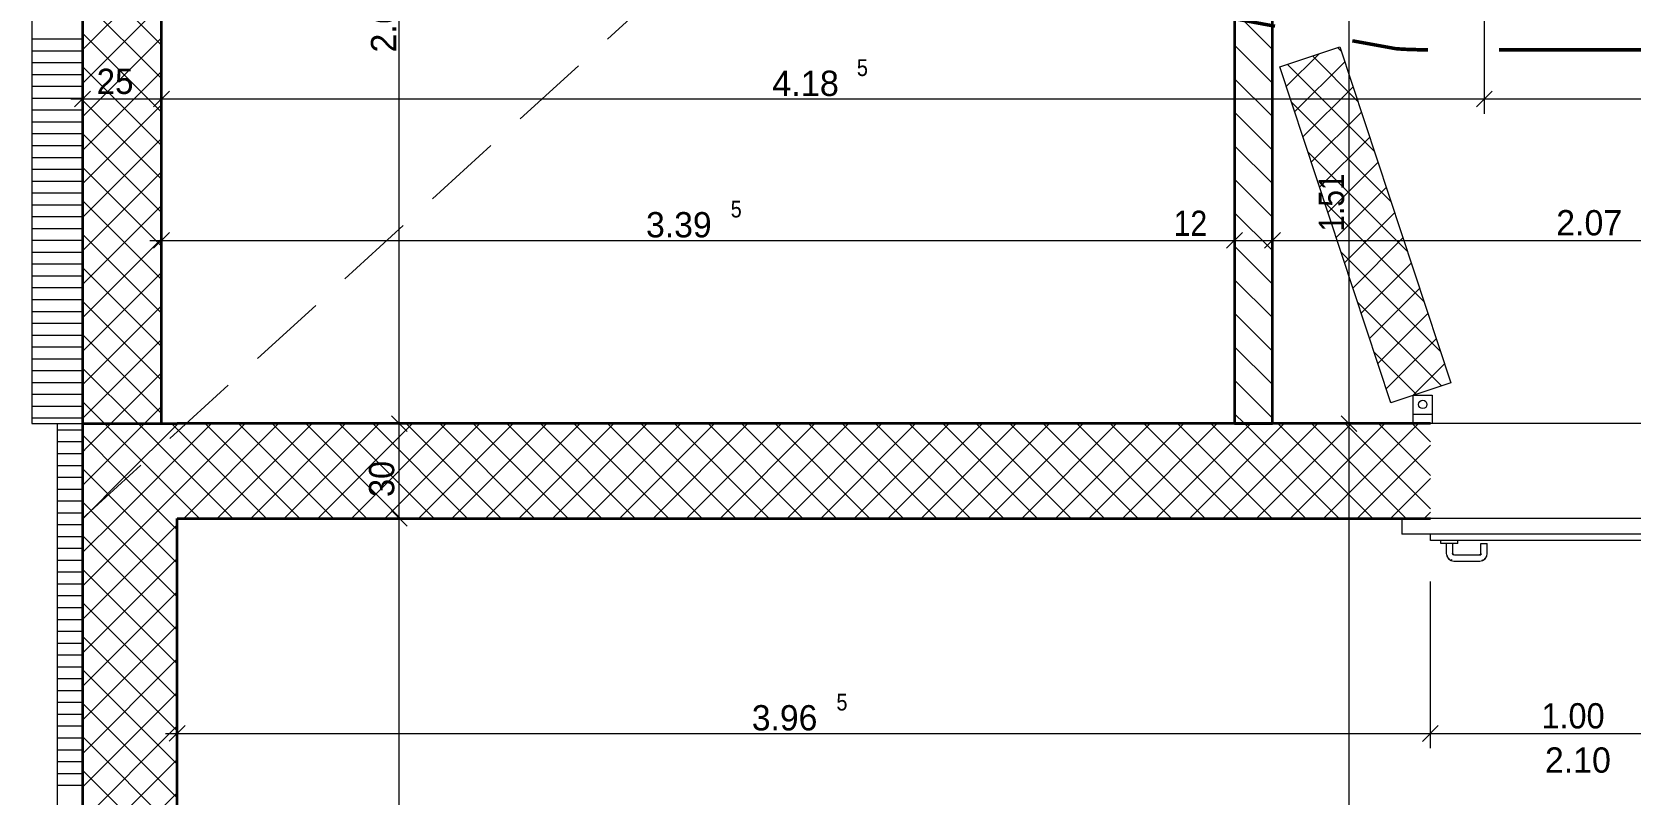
# Model space of a CAD drawing. Header units: millimetres. Extents: x -3497 to 2618, y -1809 to 2456.
# Drawn here: x -3008 to -2502, y 649 to 890 of the extents above; entities that cross this region are included whole.
import ezdxf
from ezdxf.enums import TextEntityAlignment as Align

# ---------------------------------------------------------------- set-up
doc = ezdxf.new("R2010")
doc.units = ezdxf.units.MM
doc.header["$LTSCALE"] = 100
doc.linetypes.add('HIDDEN', pattern=[0.375, 0.25, -0.125])
doc.linetypes.add('HIDDENX2', pattern=[0.75, 0.5, -0.25])
for name, color, linetype, true_color in [('00_Anm.FP', 7, 'Continuous', 0x00c0ff), ('10-0.05 Solid', 1, 'Continuous', 0xff0000), ('10-0.18 Solid', 9, 'Continuous', 0x808080), ('20-(100) Aussenwände', 7, 'Continuous', 0xc0c0c0), ('20-Beton', 9, 'Continuous', 0x808080), ('30-Text 6', 3, 'Continuous', 0x00ff00), ('40-Raumstempel', 7, 'Continuous', 0x000000), ('50-Sanitärapparate', 6, 'Continuous', 0xff00ff), ('50-Türen&Fenster', 9, 'Continuous', 0x808080)]:
    doc.layers.add(name, color=color, linetype=linetype, true_color=true_color)
doc.styles.add('Arial', font='arial.ttf')

# ---------------------------------------------------------------- blocks, each defined once
blk = doc.blocks.new('*X414')
at = {"layer": '00_Anm.FP', "color": 8, "linetype": 'Continuous', "lineweight": 13, "true_color": 0x808080}
for p, q in [((-2593.39, 883.82), (-2594.55, 884.98)), ((-2610.78, 872.68), (-2600.41, 883.05)), ((-2608.14, 864.71), (-2592.31, 880.54)), ((-2588.16, 867.98), (-2602.53, 882.35)), ((-2582.93, 852.15), (-2610.5, 879.72)), ((-2605.51, 856.74), (-2589.68, 872.57)), ((-2577.7, 836.31), (-2609.15, 867.76)), ((-2602.88, 848.76), (-2587.04, 864.59)), ((-2600.24, 840.79), (-2584.41, 856.62)), ((-2572.47, 820.47), (-2603.92, 851.92)), ((-2597.61, 832.81), (-2581.78, 848.65)), ((-2594.98, 824.84), (-2579.14, 840.67)), ((-2567.24, 804.64), (-2598.69, 836.09)), ((-2592.34, 816.87), (-2576.51, 832.7)), ((-2589.71, 808.89), (-2573.88, 824.73)), ((-2562.01, 788.8), (-2593.46, 820.25)), ((-2587.08, 800.92), (-2571.24, 816.75)), ((-2561.7, 777.88), (-2588.23, 804.41)), ((-2584.44, 792.95), (-2568.61, 808.78)), ((-2581.81, 784.97), (-2565.98, 800.81)), ((-2579.18, 777), (-2563.34, 792.83)), ((-2569.67, 775.25), (-2583, 788.58)), ((-2570.64, 774.93), (-2560.71, 784.86)), ((-2577.65, 772.62), (-2577.77, 772.74))]:
    blk.add_line(p, q, dxfattribs=at)
blk = doc.blocks.new('*X435')
at = {"layer": '40-Raumstempel', "color": 18, "linetype": 'Continuous', "lineweight": 13, "true_color": 0x000000}
for p, q in [((-3007.63, 887.76), (-2991.63, 887.76)), ((-3007.63, 884.01), (-2991.63, 884.01)), ((-3007.63, 880.26), (-2991.63, 880.26)), ((-3007.63, 876.51), (-2991.63, 876.51)), ((-3007.63, 872.76), (-2991.63, 872.76)), ((-3007.63, 869.01), (-2991.63, 869.01)), ((-3007.63, 865.26), (-2991.63, 865.26)), ((-3007.63, 861.51), (-2991.63, 861.51)), ((-3007.63, 857.76), (-2991.63, 857.76)), ((-3007.63, 854.01), (-2991.63, 854.01)), ((-3007.63, 850.26), (-2991.63, 850.26)), ((-3007.63, 846.51), (-2991.63, 846.51)), ((-3007.63, 842.76), (-2991.63, 842.76)), ((-3007.63, 839.01), (-2991.63, 839.01)), ((-3007.63, 835.26), (-2991.63, 835.26)), ((-3007.63, 831.51), (-2991.63, 831.51)), ((-3007.63, 827.76), (-2991.63, 827.76)), ((-3007.63, 824.01), (-2991.63, 824.01)), ((-3007.63, 820.26), (-2991.63, 820.26)), ((-3007.63, 816.51), (-2991.63, 816.51)), ((-3007.63, 812.76), (-2991.63, 812.76)), ((-3007.63, 809.01), (-2991.63, 809.01)), ((-3007.63, 805.26), (-2991.63, 805.26)), ((-3007.63, 801.51), (-2991.63, 801.51)), ((-3007.63, 797.76), (-2991.63, 797.76)), ((-3007.63, 794.01), (-2991.63, 794.01)), ((-3007.63, 790.26), (-2991.63, 790.26)), ((-3007.63, 786.51), (-2991.63, 786.51)), ((-3007.63, 782.76), (-2991.63, 782.76)), ((-3007.63, 779.01), (-2991.63, 779.01)), ((-3007.63, 775.26), (-2991.63, 775.26)), ((-3007.63, 771.51), (-2991.63, 771.51)), ((-3007.63, 767.76), (-2991.63, 767.76))]:
    blk.add_line(p, q, dxfattribs=at)
blk = doc.blocks.new('*X436')
at = {"layer": '40-Raumstempel', "color": 18, "linetype": 'Continuous', "lineweight": 13, "true_color": 0x000000}
for p, q in [((-2966.63, 885.82), (-2991.63, 910.82)), ((-2991.63, 884.27), (-2966.63, 909.27)), ((-2966.63, 875.22), (-2991.63, 900.22)), ((-2991.63, 873.67), (-2966.63, 898.67)), ((-2966.63, 864.61), (-2991.63, 889.61)), ((-2991.63, 863.06), (-2966.63, 888.06)), ((-2966.63, 854), (-2991.63, 879)), ((-2991.63, 852.46), (-2966.63, 877.46)), ((-2966.63, 843.4), (-2991.63, 868.4)), ((-2991.63, 841.85), (-2966.63, 866.85)), ((-2966.63, 832.79), (-2991.63, 857.79)), ((-2991.63, 831.24), (-2966.63, 856.24)), ((-2966.63, 822.18), (-2991.63, 847.18)), ((-2991.63, 820.64), (-2966.63, 845.64)), ((-2966.63, 811.58), (-2991.63, 836.58)), ((-2991.63, 810.03), (-2966.63, 835.03)), ((-2966.63, 800.97), (-2991.63, 825.97)), ((-2991.63, 799.42), (-2966.63, 824.42)), ((-2966.63, 790.37), (-2991.63, 815.37)), ((-2991.63, 788.82), (-2966.63, 813.82)), ((-2966.63, 779.76), (-2991.63, 804.76)), ((-2991.63, 778.21), (-2966.63, 803.21)), ((-2966.63, 769.15), (-2991.63, 794.15)), ((-2991.63, 767.6), (-2966.63, 792.6)), ((-2974.06, 765.98), (-2991.63, 783.55)), ((-2982.65, 765.98), (-2966.63, 782)), ((-2984.67, 765.98), (-2991.63, 772.94)), ((-2972.04, 765.98), (-2966.63, 771.39))]:
    blk.add_line(p, q, dxfattribs=at)
blk = doc.blocks.new('*X620')
at = {"layer": '10-0.05 Solid', "color": 18, "linetype": 'Continuous', "lineweight": 13, "true_color": 0x000000}
for p, q in [((-2997.17, 764.01), (-2991.67, 764.01)), ((-2992.42, 760.26), (-2991.67, 760.26))]:
    blk.add_line(p, q, dxfattribs=at)
blk = doc.blocks.new('*X621')
at = {"layer": '10-0.05 Solid', "color": 18, "linetype": 'Continuous', "lineweight": 13, "true_color": 0x000000}
for p, q in [((-2990.16, 758.47), (-2982.64, 765.98)), ((-2961.67, 742.98), (-2984.67, 765.98)), ((-2984.23, 753.79), (-2972.04, 765.98)), ((-2978.3, 749.11), (-2961.67, 765.74)), ((-2961.67, 753.59), (-2974.06, 765.98)), ((-2961.67, 764.19), (-2963.45, 765.98)), ((-2978.79, 749.49), (-2991.67, 762.38)), ((-2972.37, 744.43), (-2961.67, 755.13)), ((-2966.45, 739.75), (-2961.67, 744.53))]:
    blk.add_line(p, q, dxfattribs=at)
blk = doc.blocks.new('*X624')
at = {"layer": '10-0.05 Solid', "color": 18, "linetype": 'Continuous', "lineweight": 13, "true_color": 0x000000}
for p, q in [((-2999.67, 764.01), (-2997.17, 764.01)), ((-2999.67, 760.26), (-2992.42, 760.26)), ((-2999.67, 756.51), (-2991.67, 756.51)), ((-2999.67, 752.76), (-2991.67, 752.76)), ((-2999.67, 749.01), (-2991.67, 749.01)), ((-2999.67, 745.26), (-2991.67, 745.26)), ((-2999.67, 741.51), (-2991.67, 741.51)), ((-2999.67, 737.76), (-2991.67, 737.76)), ((-2999.67, 734.01), (-2991.67, 734.01)), ((-2999.67, 730.26), (-2991.67, 730.26)), ((-2999.67, 726.51), (-2991.67, 726.51)), ((-2999.67, 722.76), (-2991.67, 722.76)), ((-2999.67, 719.01), (-2991.67, 719.01)), ((-2999.67, 715.26), (-2991.67, 715.26)), ((-2999.67, 711.51), (-2991.67, 711.51)), ((-2999.67, 707.76), (-2991.67, 707.76)), ((-2999.67, 704.01), (-2991.67, 704.01)), ((-2999.67, 700.26), (-2991.67, 700.26)), ((-2999.67, 696.51), (-2991.67, 696.51)), ((-2999.67, 692.76), (-2991.67, 692.76)), ((-2999.67, 689.01), (-2991.67, 689.01)), ((-2999.67, 685.26), (-2991.67, 685.26)), ((-2999.67, 681.51), (-2991.67, 681.51)), ((-2999.67, 677.76), (-2991.67, 677.76)), ((-2999.67, 674.01), (-2991.67, 674.01)), ((-2999.67, 670.26), (-2991.67, 670.26)), ((-2999.67, 666.51), (-2991.67, 666.51)), ((-2999.67, 662.76), (-2991.67, 662.76)), ((-2999.67, 659.01), (-2991.67, 659.01)), ((-2999.67, 655.26), (-2991.67, 655.26)), ((-2999.67, 651.51), (-2991.67, 651.51))]:
    blk.add_line(p, q, dxfattribs=at)
blk = doc.blocks.new('*X626')
at = {"layer": '10-0.05 Solid', "color": 18, "linetype": 'Continuous', "lineweight": 13, "true_color": 0x000000}
for p, q in [((-2991.67, 756.95), (-2990.16, 758.47)), ((-2991.67, 746.35), (-2984.23, 753.79)), ((-2975.88, 735.98), (-2991.67, 751.77)), ((-2991.43, 735.98), (-2978.3, 749.11)), ((-2965.27, 735.98), (-2978.79, 749.49)), ((-2980.82, 735.98), (-2972.37, 744.43)), ((-2986.49, 735.98), (-2991.67, 741.16)), ((-2970.22, 735.98), (-2966.45, 739.75))]:
    blk.add_line(p, q, dxfattribs=at)
blk = doc.blocks.new('*X627')
at = {"layer": '10-0.05 Solid', "color": 18, "linetype": 'Continuous', "lineweight": 13, "true_color": 0x000000}
for p, q in [((-2991.67, 714.53), (-2970.22, 735.98)), ((-2991.67, 725.13), (-2980.82, 735.98)), ((-2991.67, 735.74), (-2991.43, 735.98)), ((-2991.67, 703.92), (-2961.67, 733.92)), ((-2961.67, 711.16), (-2986.49, 735.98)), ((-2961.67, 721.77), (-2975.88, 735.98)), ((-2961.67, 732.38), (-2965.27, 735.98)), ((-2961.67, 700.56), (-2991.67, 730.56)), ((-2991.67, 693.31), (-2961.67, 723.31)), ((-2961.67, 689.95), (-2991.67, 719.95)), ((-2991.67, 682.71), (-2961.67, 712.71)), ((-2961.67, 679.34), (-2991.67, 709.34)), ((-2991.67, 672.1), (-2961.67, 702.1)), ((-2961.67, 668.74), (-2991.67, 698.74)), ((-2991.67, 661.49), (-2961.67, 691.49)), ((-2961.67, 658.13), (-2991.67, 688.13)), ((-2991.67, 650.89), (-2961.67, 680.89)), ((-2961.67, 647.52), (-2991.67, 677.52)), ((-2991.67, 640.28), (-2961.67, 670.28)), ((-2961.67, 636.92), (-2991.67, 666.92)), ((-2991.67, 629.67), (-2961.67, 659.67)), ((-2961.67, 626.31), (-2991.67, 656.31)), ((-2991.67, 619.07), (-2961.67, 649.07))]:
    blk.add_line(p, q, dxfattribs=at)
blk = doc.blocks.new('*X631')
at = {"layer": '10-0.05 Solid', "color": 18, "linetype": 'Continuous', "lineweight": 13, "true_color": 0x000000}
for p, q in [((-2961.67, 744.53), (-2940.22, 765.98)), ((-2961.67, 755.13), (-2950.83, 765.98)), ((-2961.67, 765.74), (-2961.43, 765.98)), ((-2933.45, 735.98), (-2961.67, 764.19)), ((-2959.61, 735.98), (-2929.61, 765.98)), ((-2922.85, 735.98), (-2952.85, 765.98)), ((-2949.01, 735.98), (-2919.01, 765.98)), ((-2912.24, 735.98), (-2942.24, 765.98)), ((-2938.4, 735.98), (-2908.4, 765.98)), ((-2901.63, 735.98), (-2931.63, 765.98)), ((-2927.79, 735.98), (-2897.79, 765.98)), ((-2891.03, 735.98), (-2921.03, 765.98)), ((-2917.19, 735.98), (-2887.19, 765.98)), ((-2880.42, 735.98), (-2910.42, 765.98)), ((-2906.58, 735.98), (-2876.58, 765.98)), ((-2869.81, 735.98), (-2899.81, 765.98)), ((-2895.97, 735.98), (-2865.98, 765.98)), ((-2859.2, 735.98), (-2889.21, 765.98)), ((-2885.37, 735.98), (-2855.37, 765.98)), ((-2848.6, 735.97), (-2878.6, 765.98)), ((-2874.76, 735.98), (-2844.76, 765.97)), ((-2837.99, 735.97), (-2867.99, 765.98)), ((-2864.16, 735.98), (-2834.16, 765.97)), ((-2827.38, 735.97), (-2857.38, 765.98)), ((-2853.55, 735.98), (-2823.55, 765.97)), ((-2816.78, 735.97), (-2846.78, 765.97)), ((-2842.94, 735.97), (-2812.94, 765.97)), ((-2806.17, 735.97), (-2836.17, 765.97)), ((-2832.34, 735.97), (-2802.34, 765.97)), ((-2795.56, 735.97), (-2825.56, 765.97)), ((-2821.73, 735.97), (-2791.73, 765.97)), ((-2784.96, 735.97), (-2814.96, 765.97)), ((-2811.12, 735.97), (-2781.13, 765.97)), ((-2774.35, 735.97), (-2804.35, 765.97)), ((-2800.52, 735.97), (-2770.52, 765.97)), ((-2763.74, 735.97), (-2793.74, 765.97)), ((-2789.91, 735.97), (-2759.91, 765.97)), ((-2753.14, 735.97), (-2783.14, 765.97)), ((-2779.31, 735.97), (-2749.31, 765.97)), ((-2742.53, 735.97), (-2772.53, 765.97)), ((-2768.7, 735.97), (-2738.7, 765.97)), ((-2731.92, 735.97), (-2761.92, 765.97)), ((-2758.09, 735.97), (-2728.09, 765.97)), ((-2721.31, 735.97), (-2751.32, 765.97)), ((-2747.49, 735.97), (-2717.49, 765.97)), ((-2710.71, 735.97), (-2740.71, 765.97)), ((-2736.88, 735.97), (-2706.88, 765.97)), ((-2700.1, 735.97), (-2730.1, 765.97)), ((-2726.27, 735.97), (-2696.27, 765.97)), ((-2689.49, 735.97), (-2719.49, 765.97)), ((-2715.67, 735.97), (-2685.67, 765.97)), ((-2678.89, 735.97), (-2708.89, 765.97)), ((-2705.06, 735.97), (-2675.06, 765.97)), ((-2668.28, 735.97), (-2698.28, 765.97)), ((-2694.46, 735.97), (-2664.46, 765.97)), ((-2657.67, 735.97), (-2687.67, 765.97)), ((-2683.85, 735.97), (-2653.85, 765.97)), ((-2647.07, 735.97), (-2677.07, 765.97)), ((-2673.24, 735.97), (-2643.24, 765.97)), ((-2636.46, 735.97), (-2666.46, 765.97)), ((-2662.64, 735.97), (-2632.64, 765.97)), ((-2625.85, 735.97), (-2655.85, 765.97)), ((-2652.03, 735.97), (-2622.03, 765.97)), ((-2615.25, 735.97), (-2645.25, 765.97)), ((-2641.42, 735.97), (-2611.42, 765.97)), ((-2604.64, 735.97), (-2634.64, 765.97)), ((-2630.82, 735.97), (-2600.82, 765.97)), ((-2594.03, 735.97), (-2624.03, 765.97)), ((-2620.21, 735.97), (-2590.21, 765.97)), ((-2583.42, 735.97), (-2613.43, 765.97)), ((-2609.6, 735.97), (-2579.61, 765.97)), ((-2572.82, 735.97), (-2602.82, 765.97)), ((-2599, 735.97), (-2569, 765.97)), ((-2565.2, 738.95), (-2592.21, 765.97)), ((-2565.2, 749.56), (-2581.6, 765.97)), ((-2565.2, 760.16), (-2571, 765.97)), ((-2588.39, 735.97), (-2565.2, 759.16)), ((-2944.06, 735.98), (-2961.67, 753.59)), ((-2577.79, 735.97), (-2565.2, 748.56)), ((-2954.67, 735.98), (-2961.67, 742.98)), ((-2567.18, 735.97), (-2565.2, 737.95))]:
    blk.add_line(p, q, dxfattribs=at)
blk = doc.blocks.new('*X648')
at = {"layer": '10-0.05 Solid', "color": 18, "linetype": 'Continuous', "lineweight": 13, "true_color": 0x000000}
for p, q in [((-2626.77, 917.2), (-2615.16, 905.59)), ((-2616.16, 917.2), (-2615.16, 916.2)), ((-2627.16, 906.98), (-2615.16, 894.98)), ((-2627.16, 896.38), (-2615.16, 884.38)), ((-2627.16, 885.77), (-2615.16, 873.77)), ((-2627.16, 875.16), (-2615.16, 863.16)), ((-2627.16, 864.56), (-2615.16, 852.56)), ((-2627.16, 853.95), (-2615.16, 841.95)), ((-2627.16, 843.34), (-2615.16, 831.34)), ((-2627.16, 832.74), (-2615.16, 820.74)), ((-2627.16, 822.13), (-2615.16, 810.13)), ((-2627.16, 811.52), (-2615.16, 799.52)), ((-2627.16, 800.92), (-2615.16, 788.92)), ((-2627.16, 790.31), (-2615.16, 778.31)), ((-2627.16, 779.7), (-2615.16, 767.7)), ((-2627.16, 769.1), (-2624.03, 765.97))]:
    blk.add_line(p, q, dxfattribs=at)
blk = doc.blocks.new('AnonymMegaMac_nNn0759')
at = {"layer": '20-Beton', "color": 8, "linetype": 'Continuous', "lineweight": 13, "true_color": 0x808080}
for p, q in [((-2893.92, 738.48), (-2888.92, 733.48)), ((-2886.73, 735.98), (-2896.11, 735.98)), ((-2891.42, -124.02), (-2891.42, 735.98))]:
    blk.add_line(p, q, dxfattribs=at)
blk = doc.blocks.new('AnonymMegaMac_nNn0760')
at = {"layer": '20-Beton', "color": 8, "linetype": 'Continuous', "lineweight": 13, "true_color": 0x808080}
for p, q in [((-2886.73, 765.98), (-2896.11, 765.98)), ((-2893.92, 768.48), (-2888.92, 763.48)), ((-2891.42, 735.98), (-2891.42, 765.98)), ((-2893.92, 738.48), (-2888.92, 733.48)), ((-2886.73, 735.98), (-2896.11, 735.98))]:
    blk.add_line(p, q, dxfattribs=at)
at = {"layer": '20-Beton', "color": 8, "linetype": 'Continuous', "lineweight": 18, "true_color": 0x808080, "style": 'Arial', "width": 0.918814}
blk.add_text('30', height=8, rotation=90, dxfattribs=at).set_placement((-2893.01, 742.76), (-2893.01, 754.17), align=Align.FIT)
blk = doc.blocks.new('AnonymMegaMac_nNn0761')
at = {"layer": '20-Beton', "color": 8, "linetype": 'Continuous', "lineweight": 13, "true_color": 0x808080}
for p, q in [((-2886.73, 1033.46), (-2896.11, 1033.46)), ((-2893.92, 1035.96), (-2888.92, 1030.96)), ((-2891.42, 765.98), (-2891.42, 1033.46)), ((-2886.73, 765.98), (-2896.11, 765.98)), ((-2893.92, 768.48), (-2888.92, 763.48))]:
    blk.add_line(p, q, dxfattribs=at)
at = {"layer": '20-Beton', "color": 8, "linetype": 'Continuous', "lineweight": 18, "true_color": 0x808080, "style": 'Arial'}
for s, height, width, p, p2 in [('12', 8, 0.854381, (-2892.84, 1014.19), (-2892.84, 1024.8)), ('5', 5.28, 0.853093, (-2898.69, 910.23), (-2898.69, 913.72)), ('2.67', 8, 0.96134, (-2892.39, 883.45), (-2892.39, 904.34))]:
    blk.add_text(s, height=height, rotation=90, dxfattribs=dict(at, width=width)).set_placement(p, p2, align=Align.FIT)
blk = doc.blocks.new('AnonymMegaMac_nNn0773')
at = {"layer": '20-Beton', "color": 8, "linetype": 'Continuous', "lineweight": 13, "true_color": 0x808080}
for p, q in [((-2586.24, 765.97), (-2620.92, 765.97)), ((-2593.42, 768.47), (-2588.42, 763.47)), ((-2590.92, -154.04), (-2590.92, 765.97))]:
    blk.add_line(p, q, dxfattribs=at)
blk = doc.blocks.new('AnonymMegaMac_nNn0774')
at = {"layer": '20-Beton', "color": 8, "linetype": 'Continuous', "lineweight": 13, "true_color": 0x808080}
for p, q in [((-2586.24, 917.2), (-2620.92, 917.2)), ((-2593.42, 919.7), (-2588.42, 914.7)), ((-2590.92, 765.97), (-2590.92, 917.2)), ((-2586.24, 765.97), (-2620.92, 765.97)), ((-2593.42, 768.47), (-2588.42, 763.47))]:
    blk.add_line(p, q, dxfattribs=at)
at = {"layer": '20-Beton', "color": 8, "linetype": 'Continuous', "lineweight": 18, "true_color": 0x808080, "style": 'Arial', "width": 0.849779}
blk.add_text('1.51', height=8, rotation=90, dxfattribs=at).set_placement((-2592.51, 826.72), (-2592.51, 845.18), align=Align.FIT)
blk = doc.blocks.new('AnonymMegaMac_nNn0985')
at = {"layer": '20-Beton', "color": 8, "linetype": 'Continuous', "lineweight": 13, "true_color": 0x808080}
for p, q in [((-2961.67, 663.22), (-2961.67, 715.98)), ((-2565.2, 663.21), (-2565.2, 715.97)), ((-2965.42, 667.91), (-2961.67, 667.91)), ((-2959.17, 670.41), (-2964.17, 665.41)), ((-2961.67, 667.91), (-2565.2, 667.89)), ((-2562.7, 670.39), (-2567.7, 665.39))]:
    blk.add_line(p, q, dxfattribs=at)
at = {"layer": '20-Beton', "color": 8, "linetype": 'Continuous', "lineweight": 18, "true_color": 0x808080, "style": 'Arial'}
for s, height, width, p, p2 in [('5', 5.28, 0.853093, (-2753.11, 675.17), (-2749.62, 675.17)), ('3.96', 8, 0.955081, (-2779.89, 668.86), (-2759.14, 668.86))]:
    blk.add_text(s, height=height, rotation=359.9982, dxfattribs=dict(at, width=width)).set_placement(p, p2, align=Align.FIT)
blk = doc.blocks.new('AnonymMegaMac_nNn0986')
at = {"layer": '20-Beton', "color": 8, "linetype": 'Continuous', "lineweight": 13, "true_color": 0x808080}
for p, q in [((-2565.2, 663.21), (-2565.2, 715.97)), ((-2961.67, 667.91), (-2565.2, 667.89)), ((-2562.7, 670.39), (-2567.7, 665.39)), ((-2565.2, 667.89), (-2465.2, 667.89))]:
    blk.add_line(p, q, dxfattribs=at)
at = {"layer": '20-Beton', "color": 8, "linetype": 'Continuous', "lineweight": 18, "true_color": 0x808080, "style": 'Arial'}
for s, width, p, p2 in [('1.00', 0.919367, (-2530.07, 669.48), (-2510.09, 669.48)), ('2.10', 0.960236, (-2528.96, 655.48), (-2508.09, 655.48))]:
    blk.add_text(s, height=8, rotation=359.9982, dxfattribs=dict(at, width=width)).set_placement(p, p2, align=Align.FIT)
blk = doc.blocks.new('AnonymMegaMac_nNn0992')
at = {"layer": '20-Beton', "color": 8, "linetype": 'Continuous', "lineweight": 13, "true_color": 0x808080}
for p, q in [((-2964.13, 826.47), (-2969.13, 821.47)), ((-2966.63, 785.98), (-2966.63, 828.66)), ((-2624.66, 826.47), (-2629.66, 821.47)), ((-2627.16, 819.28), (-2627.16, 828.66)), ((-2970.38, 823.97), (-2966.63, 823.97)), ((-2966.63, 823.97), (-2627.16, 823.97))]:
    blk.add_line(p, q, dxfattribs=at)
at = {"layer": '20-Beton', "color": 8, "linetype": 'Continuous', "lineweight": 18, "true_color": 0x808080, "style": 'Arial'}
for s, height, width, p, p2 in [('5', 5.28, 0.853093, (-2786.57, 831.24), (-2783.08, 831.24)), ('3.39', 8, 0.955817, (-2813.35, 824.93), (-2792.58, 824.93)), ('12', 8, 0.854381, (-2646.44, 825.39), (-2635.83, 825.39))]:
    blk.add_text(s, height=height, dxfattribs=dict(at, width=width)).set_placement(p, p2, align=Align.FIT)
blk = doc.blocks.new('AnonymMegaMac_nNn0993')
at = {"layer": '20-Beton', "color": 8, "linetype": 'Continuous', "lineweight": 13, "true_color": 0x808080}
for p, q in [((-2624.66, 826.47), (-2629.66, 821.47)), ((-2627.16, 819.28), (-2627.16, 828.66)), ((-2612.66, 826.47), (-2617.66, 821.47)), ((-2615.16, 819.28), (-2615.16, 828.66)), ((-2627.16, 823.97), (-2615.16, 823.97))]:
    blk.add_line(p, q, dxfattribs=at)
blk = doc.blocks.new('AnonymMegaMac_nNn0994')
at = {"layer": '20-Beton', "color": 8, "linetype": 'Continuous', "lineweight": 13, "true_color": 0x808080}
for p, q in [((-2612.66, 826.47), (-2617.66, 821.47)), ((-2615.16, 819.28), (-2615.16, 828.66)), ((-2405.63, 826.47), (-2410.63, 821.47)), ((-2408.13, 819.28), (-2408.13, 828.66)), ((-2615.16, 823.97), (-2408.13, 823.97))]:
    blk.add_line(p, q, dxfattribs=at)
at = {"layer": '20-Beton', "color": 8, "linetype": 'Continuous', "lineweight": 18, "true_color": 0x808080, "style": 'Arial', "width": 0.96134}
blk.add_text('2.07', height=8, dxfattribs=at).set_placement((-2525.4, 825.56), (-2504.51, 825.56), align=Align.FIT)
blk = doc.blocks.new('AnonymMegaMac_nNn01007')
at = {"layer": '20-Beton', "color": 8, "linetype": 'Continuous', "lineweight": 13, "true_color": 0x808080}
for p, q in [((-2989.13, 871.23), (-2994.13, 866.23)), ((-2991.63, 864.04), (-2991.63, 873.41)), ((-2964.13, 871.23), (-2969.13, 866.23)), ((-2966.63, 864.04), (-2966.63, 873.41)), ((-2995.38, 868.73), (-2991.63, 868.73)), ((-2991.63, 868.73), (-2966.63, 868.73))]:
    blk.add_line(p, q, dxfattribs=at)
at = {"layer": '20-Beton', "color": 8, "linetype": 'Continuous', "lineweight": 18, "true_color": 0x808080, "style": 'Arial', "width": 0.9375}
blk.add_text('25', height=8, dxfattribs=at).set_placement((-2987.16, 870.32), (-2975.52, 870.32), align=Align.FIT)
blk = doc.blocks.new('AnonymMegaMac_nNn01008')
at = {"layer": '20-Beton', "color": 8, "linetype": 'Continuous', "lineweight": 13, "true_color": 0x808080}
for p, q in [((-2548.13, 864.04), (-2548.13, 1013.46)), ((-2964.13, 871.23), (-2969.13, 866.23)), ((-2966.63, 864.04), (-2966.63, 873.41)), ((-2545.63, 871.23), (-2550.63, 866.23)), ((-2966.63, 868.73), (-2548.13, 868.73))]:
    blk.add_line(p, q, dxfattribs=at)
at = {"layer": '20-Beton', "color": 8, "linetype": 'Continuous', "lineweight": 18, "true_color": 0x808080, "style": 'Arial'}
for s, height, width, p, p2 in [('5', 5.28, 0.853093, (-2746.65, 876), (-2743.15, 876)), ('4.18', 8, 0.970913, (-2773.42, 869.69), (-2752.33, 869.69))]:
    blk.add_text(s, height=height, dxfattribs=dict(at, width=width)).set_placement(p, p2, align=Align.FIT)
blk = doc.blocks.new('AnonymMegaMac_nNn01009')
at = {"layer": '20-Beton', "color": 8, "linetype": 'Continuous', "lineweight": 13, "true_color": 0x808080}
for p, q in [((-2548.13, 864.04), (-2548.13, 1013.46)), ((-2545.63, 871.23), (-2550.63, 866.23)), ((-2405.63, 871.23), (-2410.63, 866.23)), ((-2408.13, 864.04), (-2408.13, 873.41)), ((-2548.13, 868.73), (-2408.13, 868.73))]:
    blk.add_line(p, q, dxfattribs=at)
at = {"layer": '20-Beton', "color": 8, "linetype": 'Continuous', "lineweight": 18, "true_color": 0x808080, "style": 'Arial', "width": 0.919367}
blk.add_text('1.40', height=8, dxfattribs=at).set_placement((-2493, 870.32), (-2473.02, 870.32), align=Align.FIT)

msp = doc.modelspace()

# ---------------------------------------------------------------- linework, layer by layer
at = {"layer": '00_Anm.FP', "color": 8, "linetype": 'Continuous', "lineweight": 18, "true_color": 0x808080}
for points in [[(-3007.63, 2152.48), (-3007.63, 765.98)], [(-3007.63, 765.98), (-2991.63, 765.98)]]:
    msp.add_lwpolyline(points, dxfattribs=at)
at = {"layer": '00_Anm.FP', "color": 8, "linetype": 'Continuous', "lineweight": 35, "true_color": 0x808080}
for points in [[(-2966.63, 765.98), (-2966.63, 2127.48)], [(-2991.63, 765.98), (-2966.63, 765.98)]]:
    msp.add_lwpolyline(points, dxfattribs=at)
at = {"layer": '10-0.18 Solid', "color": 8, "linetype": 'Continuous', "lineweight": 35, "true_color": 0x808080}
for p, q in [((-2991.67, 765.98), (-2991.67, 759.66)), ((-2991.67, 759.66), (-2991.67, 735.98)), ((-2991.67, 735.98), (-2991.67, -124.02))]:
    msp.add_line(p, q, dxfattribs=at)
at = {"layer": '20-(100) Aussenwände', "color": 8, "linetype": 'Continuous', "lineweight": 13, "true_color": 0x808080}
for p, q in [((-2465.2, 765.96), (-2565.2, 765.97)), ((-2574.2, 735.97), (-2574.2, 732.97)), ((-2465.2, 735.96), (-2565.2, 735.97)), ((-2574.2, 732.97), (-2574.2, 730.97)), ((-2456.2, 730.96), (-2574.2, 730.97)), ((-2565.2, 728.97), (-2565.2, 730.97)), ((-2465.2, 728.96), (-2565.2, 728.97)), ((-2561.9, 728.96), (-2561.9, 728.97)), ((-2561.9, 727.98), (-2561.9, 728.96)), ((-2556.5, 728.96), (-2556.5, 728.97)), ((-2556.5, 727.98), (-2556.5, 728.96)), ((-2561.9, 727.97), (-2561.9, 727.98)), ((-2561.54, 727.97), (-2561.9, 727.97)), ((-2560.55, 727.97), (-2561.54, 727.97)), ((-2559.2, 727.97), (-2560.55, 727.97)), ((-2560.2, 727.97), (-2560.2, 724.87)), ((-2560.2, 724.87), (-2560.03, 724)), ((-2559.75, 724.12), (-2560.03, 724)), ((-2560.03, 724), (-2559.48, 723.18)), ((-2559.27, 723.4), (-2559.48, 723.18)), ((-2559.48, 723.18), (-2558.66, 722.64)), ((-2557.85, 727.97), (-2559.2, 727.97)), ((-2558.14, 724.78), (-2558.42, 724.67)), ((-2558.04, 724.63), (-2558.25, 724.42)), ((-2558.2, 727.97), (-2558.2, 725.06)), ((-2558.2, 725.06), (-2558.14, 724.78)), ((-2558.14, 724.78), (-2558.04, 724.63)), ((-2558.04, 724.63), (-2557.88, 724.52)), ((-2557.88, 724.52), (-2558, 724.25)), ((-2557.88, 724.52), (-2557.6, 724.47)), ((-2556.86, 727.97), (-2557.85, 727.97)), ((-2557.6, 724.47), (-2549.8, 724.47)), ((-2556.5, 727.97), (-2556.86, 727.97)), ((-2556.5, 727.97), (-2556.5, 727.98)), ((-2549.8, 724.47), (-2549.51, 724.52)), ((-2549.51, 724.52), (-2549.36, 724.63)), ((-2549.51, 724.52), (-2549.4, 724.25)), ((-2549.36, 724.63), (-2549.25, 724.78)), ((-2549.36, 724.63), (-2549.15, 724.41)), ((-2549.25, 724.78), (-2549.2, 725.06)), ((-2549.25, 724.78), (-2548.98, 724.67)), ((-2549.2, 727.97), (-2548.9, 727.97)), ((-2549.2, 725.06), (-2549.2, 727.97)), ((-2548.9, 727.97), (-2548.2, 727.97)), ((-2548.73, 722.64), (-2547.92, 723.18)), ((-2548.2, 727.97), (-2547.49, 727.97)), ((-2548.13, 723.4), (-2547.92, 723.18)), ((-2547.92, 723.18), (-2547.37, 724)), ((-2547.65, 724.12), (-2547.37, 724)), ((-2547.49, 727.97), (-2547.2, 727.97)), ((-2547.37, 724), (-2547.2, 724.87)), ((-2547.2, 724.87), (-2547.2, 727.97)), ((-2558.55, 722.91), (-2558.66, 722.64)), ((-2558.66, 722.64), (-2557.8, 722.47)), ((-2557.8, 722.47), (-2549.6, 722.47)), ((-2549.6, 722.47), (-2548.73, 722.64)), ((-2548.85, 722.91), (-2548.73, 722.64))]:
    msp.add_line(p, q, dxfattribs=at)
at = {"layer": '30-Text 6', "color": 8, "linetype": 'Continuous', "lineweight": 35, "true_color": 0x808080}
msp.add_line((-2991.63, 2127.48), (-2991.63, 765.98), dxfattribs=at)
at = {"layer": '30-Text 6', "color": 3, "linetype": 'HIDDENX2', "lineweight": 50, "true_color": 0x00ff00}
for p, q in [((-2958.37, 956.36), (-2576.43, 884.66)), ((-2268.44, 884.3), (-2565.97, 884.3))]:
    msp.add_line(p, q, dxfattribs=at)
msp.add_arc((-2565.97, 1034.3), 150, 266.0014, 270, dxfattribs=at)
at = {"layer": '50-Türen&Fenster', "color": 8, "linetype": 'Continuous', "lineweight": 13, "true_color": 0x808080}
for p, q in [((-2570.61, 768.99), (-2564.61, 768.99)), ((-2564.61, 765.97), (-2570.61, 765.97))]:
    msp.add_line(p, q, dxfattribs=at)
at = {"layer": '50-Türen&Fenster', "color": 8, "linetype": 'Continuous', "lineweight": 35, "true_color": 0x808080}
for points in [[(-2627.16, 917.2), (-2627.16, 765.97)], [(-2991.67, 765.98), (-2961.67, 765.98)], [(-2565.2, 765.97), (-2961.67, 765.98)], [(-2627.16, 765.97), (-2615.16, 765.97)], [(-2961.67, -124.02), (-2961.67, 735.98)], [(-2961.67, 735.98), (-2565.2, 735.97)]]:
    msp.add_lwpolyline(points, dxfattribs=at)
at = {"layer": '50-Türen&Fenster', "color": 8, "linetype": 'Continuous', "lineweight": 18, "true_color": 0x808080}
for points in [[(-2999.67, 765.98), (-2991.67, 765.98)], [(-2999.67, 765.98), (-2999.67, -162.02)]]:
    msp.add_lwpolyline(points, dxfattribs=at)

# ---------------------------------------------------------------- block references
for name in ['*X435', '*X436', 'AnonymMegaMac_nNn0761', 'AnonymMegaMac_nNn01009', 'AnonymMegaMac_nNn01007', 'AnonymMegaMac_nNn0992', '*X624', '*X620', '*X621', '*X631', 'AnonymMegaMac_nNn0760', 'AnonymMegaMac_nNn0773', '*X626', 'AnonymMegaMac_nNn0759', '*X627', 'AnonymMegaMac_nNn0985', 'AnonymMegaMac_nNn0986']:
    msp.add_blockref(name, (0, 0))

# ---------------------------------------------------------------- next in the draw order: wipeouts: each hides what was drawn before it
at = {"color": 254, "linetype": 'Continuous', "lineweight": 13, "true_color": 0xd6d6d6}
msp.add_wipeout([(-2577.72, 772.59), (-2558.73, 778.86), (-2593.85, 885.21), (-2612.84, 878.94)], dxfattribs=at).dxf.layer = '00_Anm.FP'

# ---------------------------------------------------------------- next in the draw order: linework, layer by layer
at = {"layer": '50-Sanitärapparate', "color": 18, "linetype": 'HIDDEN', "lineweight": 13, "true_color": 0x000000}
msp.add_line((-2991.68, 735.98), (-2449.65, 1230.95), dxfattribs=at)
at = {"layer": '50-Sanitärapparate', "color": 8, "linetype": 'Continuous', "lineweight": 13, "true_color": 0x808080}
msp.add_circle((-2567.62, 772.05), 1.34, dxfattribs=at)
at = {"layer": '50-Türen&Fenster', "color": 8, "linetype": 'Continuous', "lineweight": 13, "true_color": 0x808080}
for p, q in [((-2612.85, 878.94), (-2593.86, 885.21)), ((-2593.86, 885.21), (-2558.73, 778.86)), ((-2577.72, 772.59), (-2612.85, 878.94)), ((-2558.73, 778.86), (-2577.72, 772.59)), ((-2570.61, 765.97), (-2570.61, 774.99)), ((-2570.61, 774.99), (-2564.61, 774.99)), ((-2564.61, 774.99), (-2564.61, 765.97))]:
    msp.add_line(p, q, dxfattribs=at)
at = {"layer": '50-Türen&Fenster', "color": 8, "linetype": 'Continuous', "lineweight": 35, "true_color": 0x808080}
msp.add_lwpolyline([(-2615.16, 765.97), (-2615.16, 917.2)], dxfattribs=at)

# ---------------------------------------------------------------- next in the draw order: block references
for name in ['AnonymMegaMac_nNn01008', '*X648', 'AnonymMegaMac_nNn0774', '*X414', 'AnonymMegaMac_nNn0994', 'AnonymMegaMac_nNn0993']:
    msp.add_blockref(name, (0, 0))

doc.saveas('drawing.dxf')
